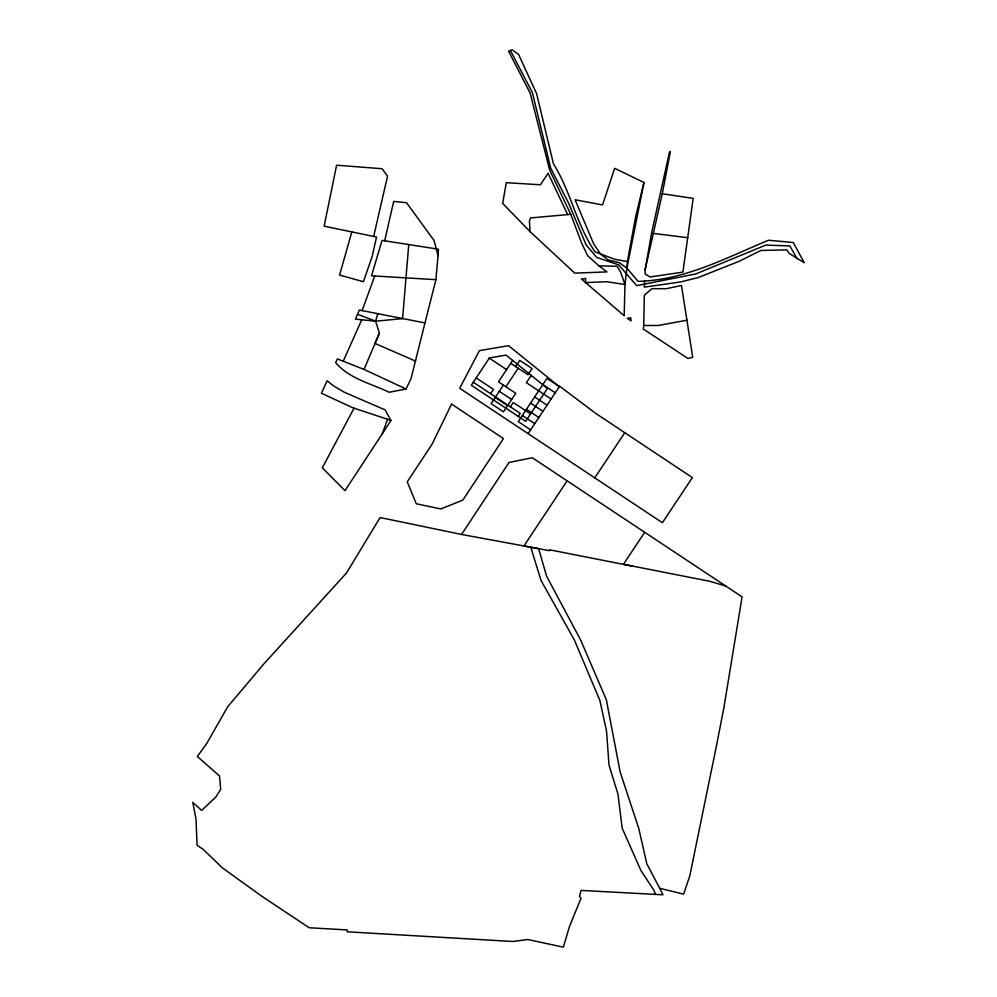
<?xml version="1.0" encoding="UTF-8"?>
<svg xmlns="http://www.w3.org/2000/svg" width="997" height="997" viewBox="0 0 997 997"><rect width="100%" height="100%" fill="white"/><g stroke="black" fill="none" stroke-linecap="round" stroke-linejoin="round"><path stroke-width="1.5" d="M643.738 325.521L644.324 295.224L651.913 288.656L666.295 288.706L681.474 285.491L692.753 357.3L687.905 358.446L643.289 329.022L643.738 325.521L658.307 325.471L687.207 320.174M438.032 255.668L438.431 249.2L382.063 240.389L371.52 275.795L435.913 279.683L438.032 255.668L434.069 240.501L406.539 202.727L393.703 201.419L384.68 240.813M644.685 280.768L644.249 287.161L680.876 281.889L698.212 277.565L738.976 261.364L760.836 250.496L786.82 249.886L789.225 253.437L804.23 262.759L793.3 242.508L768.45 240.252C726.377 257.687 684.627 280.381 638.08 281.353L626.926 268.156L619.262 262.672L608.419 260.055L600.692 254.185L593.738 244.041L575.082 199.761L602.574 204.896L614.626 168.319L643.962 182.451L626.926 268.156L624.945 284.506L624.209 315.762L581.488 279.035L585.551 278.437L585.638 282.6L606.886 281.74L624.945 284.506L620.782 272.617L617.18 266.249L598.96 265.887L587.669 255.718L581.837 243.58L570.745 214.318L549.621 169.914L530.192 93.207L508.52 51.096L512.097 49.85L518.502 54.287L536.585 93.581L553.422 163.757C570.845 191.561 576.503 224.911 595.022 251.83L614.389 259.195L627.4 261.55L626.926 268.156M408.758 244.489L402.601 318.641L375.595 321.196L355.43 319.127L359.331 310.067L424.971 322.928L435.913 279.683M662.27 193.754L693.189 198.391L682.895 272.131L650.019 276.967L645.159 273.938L645.121 269.838L651.714 232.438L669.498 152.018L670.383 151.644L662.27 193.754L645.121 269.838M627.4 261.55L635.65 216.661L643.962 182.451M373.676 236.439L387.534 176.207L382.063 168.73L336.612 165.203L324.15 226.169L376.542 237.037L372.23 256.266L363.431 281.715L339.591 275.072L351.829 231.915M406.041 389.004L364.042 369.426L337.385 358.92L335.64 362.621C349.311 378.76 370.909 383.484 389.166 392.257L406.041 389.004L411.076 378.424L424.971 322.928M415.587 361.126L375.034 343.442L379.421 333.035L375.595 321.196L377.838 313.569M382.362 433.645L387.559 419.276L390.961 420.535L344.999 490.649L322.33 467.792L354.047 408.172M362.123 310.603L374.747 275.97M364.042 369.426L379.421 333.035M343.23 361.226L361.761 319.775M659.702 888.302L663.03 894.795L581.027 890.408L579.506 896.577L581.027 898.197L569.524 926.462L563.355 947.15L527.837 939.535L512.745 941.492L347.193 931.796L347.342 929.927L309.22 927.758L261.575 896.104L222.294 867.789L203.089 849.257L197.07 845.282L195.973 818.898L192.77 802.323L201.668 810.424L215.776 797.114L220.698 789.337L219.539 776.002L197.369 756.524L206.915 743.214L227.727 706.686L263.657 664.139L346.458 573.038L380.106 517.543L461.549 534.442L509.043 462.458L532.286 457.748L742.092 596.879L723.859 707.87L716.631 745.021L689.799 875.852L683.63 894.147L659.702 888.302L646.841 863.901L638.803 828.569L620.122 771.877L606.338 699.744L580.69 640.099L546.63 576.266L538.629 548.674L523.923 545.97L567.119 480.841M490.624 393.715L493.49 389.378L476.192 377.913M512.682 360.44L498.488 381.851L515.736 393.292L503.448 411.823L491.097 403.635L503.385 385.104M515.661 366.56L519.761 360.391L532.111 368.578L528.024 374.76L510.776 363.319M505.903 386.761L518.178 368.229M510.389 406.826L513.256 402.489L530.516 413.929M531.227 375.395L526.366 382.723L551.104 398.95M518.191 416.347L520.185 413.331L473.326 382.225M528.136 433.608L559.616 386.2L595.845 413.481L692.379 477.6L662.407 522.727L459.704 388.257L479.42 350.632L508.532 345.685L559.329 386.624M644.673 532.273L623.474 564.29L709.714 581.276L725.791 586.049M594.773 477.85L624.783 432.698M570.745 214.318L530.529 217.944L529.419 221.035L530.018 231.578L574.758 273.128L606.949 271.907L598.96 265.887M653.247 233.385L687.768 237.71M461.549 534.442L549.534 550.68L549.708 549.821L632.198 566.097M387.559 419.276L352.689 407.723L321.408 393.242L327.128 380.767L333.509 385.876L344.376 392.282L385.129 409.879L390.961 420.535M357.512 314.292L375.595 321.196M559.292 386.599L546.942 378.411L518.278 421.644L530.628 429.844M542.854 384.58L555.204 392.768M489.29 358.147L506.601 369.613M534.654 396.943L547.017 405.131M530.566 403.112L542.916 411.312M499.285 391.273L511.635 399.461M526.466 409.293L538.816 417.481M495.185 397.454L507.548 405.642M522.378 415.475L534.728 423.663M530.018 231.578L502.675 203.45L506.264 182.688L540.436 184.769L548.088 173.229L567.654 214.592M797.251 258.871L789.886 245.96L765.833 245.1L695.744 273.951L636.647 285.653L618.776 264.903L596.717 257.425L586.049 244.701L568.801 203.55L550.656 168.032L532.373 92.571L510.364 50.448M655.528 894.396L653.982 890.371L640.996 870.693L622.165 828.146L617.966 794.173L608.98 764.936L606.55 731.2L599.845 700.368L574.384 640.012L541.084 580.566L530.765 547.216M451.579 404.084L431.988 444.338L407.237 481.875L416.31 503.784L440.848 508.944L462.845 500.108L503.46 438.568L451.579 404.084M489.427 357.948L471.307 385.278L525.643 421.282L547.415 388.444L506.077 355.119L489.427 357.948M630.702 318.006L627.15 318.255L631.026 320.847L630.702 318.006"/></g></svg>
